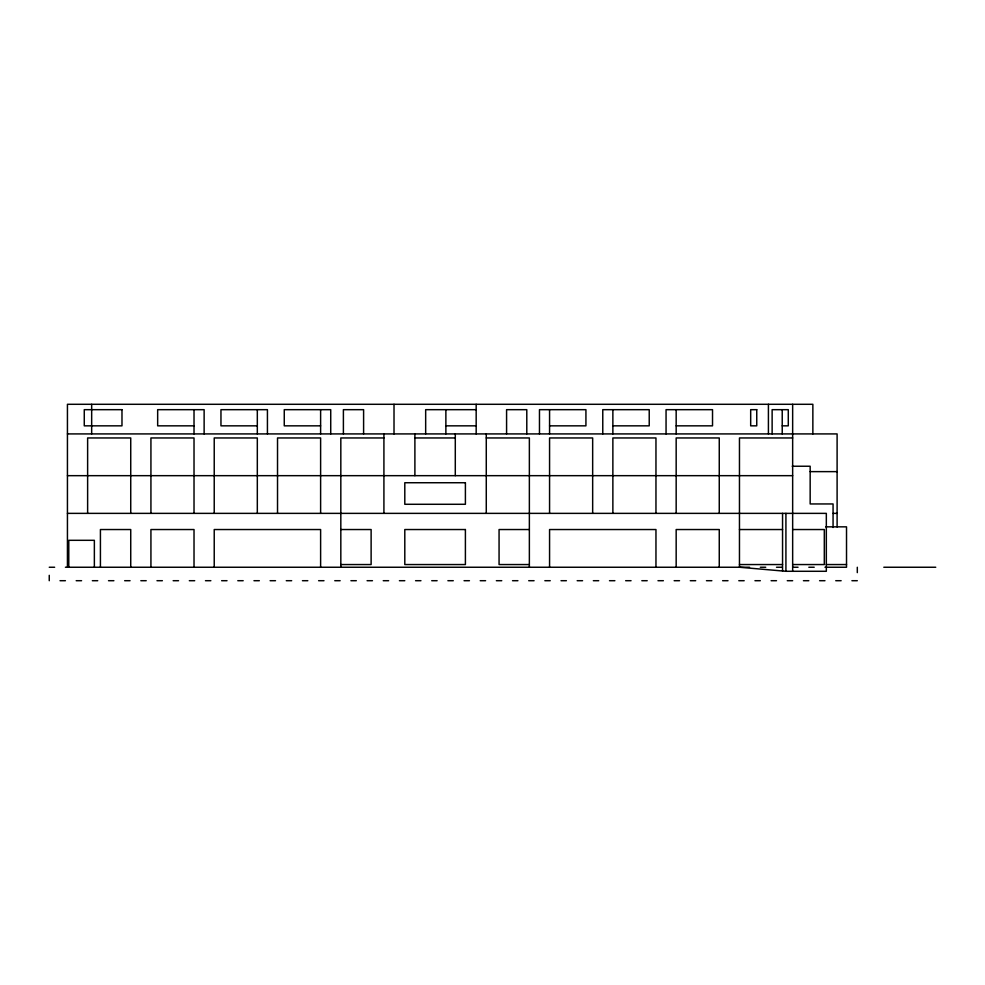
<?xml version="1.0" encoding="UTF-8"?>
<svg xmlns="http://www.w3.org/2000/svg" width="985" height="985" viewBox="0 0 985 985"><rect width="100%" height="100%" fill="white"/><g stroke="black" fill="none" stroke-linecap="round" stroke-linejoin="round"><path stroke-width="1.48" d="M476.174 409.674L425.668 409.674L425.668 433.917M194.02 425.84L157.662 425.84L157.662 409.674L204.129 409.674L204.129 433.917M257.319 425.84L220.96 425.84L220.96 409.674L267.427 409.674L267.427 433.917M320.617 425.84L284.259 425.84L284.259 409.674L330.726 409.674L330.726 433.917M445.873 425.84L476.174 425.84M549.568 425.84L585.927 425.84L585.927 409.674L539.472 409.674L539.472 433.917M612.867 425.84L649.226 425.84L649.226 409.674L602.771 409.674L602.771 433.917M676.166 425.84L712.524 425.84L712.524 409.674L666.057 409.674L666.057 433.917M782.225 425.84L788.283 425.84L788.283 409.674L772.129 409.674L772.129 433.917M67.436 433.917L792.654 433.917M792.876 433.917L837.102 433.917L837.102 526.95M383.916 437.956L340.822 437.956L340.822 567.249M414.894 437.956L455.292 437.956M486.27 437.956L529.364 437.956L529.364 567.249M792.654 437.956L739.464 437.956L739.464 567.249L785.919 571.288L826.329 571.288L826.329 513.37L67.436 513.37M792.211 466.237L810.163 466.237L810.163 503.951L833.064 503.951L833.064 527.492M810.163 471.63L837.102 471.63M67.436 475.669L792.654 475.669M833.064 513.37L837.102 513.37M825.652 526.84L846.521 526.84L846.521 567.249L824.974 567.249M340.822 529.536L371.123 529.536L371.123 564.553L340.822 564.553M529.364 529.536L499.063 529.536L499.063 564.553L529.364 564.553M739.464 529.536L782.558 529.536M792.654 529.536L824.31 529.536L824.31 564.553L792.654 564.553M739.464 564.553L782.558 564.553M826.329 564.553L846.521 564.553M49.25 567.249L54.643 567.249M65.416 567.249L749.56 567.249M760.334 567.249L765.727 567.249M776.5 567.249L781.881 567.249M792.654 567.249L798.047 567.249M808.82 567.249L814.201 567.249M883.804 567.249L935.75 567.249M60.023 580.707L65.416 580.707M76.19 580.707L81.57 580.707M92.344 580.707L97.737 580.707M108.51 580.707L113.891 580.707M124.664 580.707L130.057 580.707M140.83 580.707L146.211 580.707M156.984 580.707L162.377 580.707M173.151 580.707L178.544 580.707M189.317 580.707L194.698 580.707M205.471 580.707L210.864 580.707M221.637 580.707L227.018 580.707M237.791 580.707L243.184 580.707M253.958 580.707L259.338 580.707M270.112 580.707L275.505 580.707M286.278 580.707L291.671 580.707M302.444 580.707L307.825 580.707M318.598 580.707L323.991 580.707M334.765 580.707L340.145 580.707M350.919 580.707L356.311 580.707M367.085 580.707L372.465 580.707M383.239 580.707L388.632 580.707M399.405 580.707L404.798 580.707M415.571 580.707L420.952 580.707M431.725 580.707L437.118 580.707M447.892 580.707L453.272 580.707M464.046 580.707L469.439 580.707M480.212 580.707L485.593 580.707M496.366 580.707L501.759 580.707M512.532 580.707L517.925 580.707M528.699 580.707L534.079 580.707M544.853 580.707L550.246 580.707M561.019 580.707L566.4 580.707M577.173 580.707L582.566 580.707M593.339 580.707L598.72 580.707M609.493 580.707L614.886 580.707M625.66 580.707L631.053 580.707M641.826 580.707L647.207 580.707M657.98 580.707L663.373 580.707M674.146 580.707L679.527 580.707M690.3 580.707L695.693 580.707M706.467 580.707L711.847 580.707M722.621 580.707L728.013 580.707M738.787 580.707L744.18 580.707M754.953 580.707L760.334 580.707M771.107 580.707L776.5 580.707M787.274 580.707L792.654 580.707M803.428 580.707L808.82 580.707M819.594 580.707L824.974 580.707M835.748 580.707L841.141 580.707M851.914 580.707L857.307 580.707M857.307 567.249L857.307 572.63M812.859 433.917L812.859 404.293L67.436 404.293L67.436 567.249M792.654 404.293L792.654 571.288M785.919 513.37L785.919 571.288M782.558 513.37L782.558 570.992M782.225 409.674L782.225 433.917M768.411 404.293L768.411 433.917M719.259 513.37L719.259 437.956L676.166 437.956L676.166 513.37M719.259 567.249L719.259 529.536L676.166 529.536L676.166 567.249M676.166 409.674L676.166 433.917M655.961 513.37L655.961 437.956L612.867 437.956L612.867 513.37M655.961 567.249L655.961 529.536L549.568 529.536L549.568 567.249M612.867 409.674L612.867 433.917M592.662 513.37L592.662 437.956L549.568 437.956L549.568 513.37M549.568 409.674L549.568 433.917M526.79 433.917L526.79 409.674L506.585 409.674L506.585 433.917M486.27 433.917L486.27 513.37M476.174 404.293L476.174 433.917M455.292 433.917L455.292 475.669M445.873 409.674L445.873 433.917M414.894 433.917L414.894 475.669M394.012 404.293L394.012 433.917M383.916 433.917L383.916 513.37M363.6 433.917L363.6 409.674L343.396 409.674L343.396 433.917M320.617 409.674L320.617 433.917M320.617 513.37L320.617 437.956L277.524 437.956L277.524 513.37M320.617 567.249L320.617 529.536L214.225 529.536L214.225 567.249M257.319 409.674L257.319 433.917M257.319 513.37L257.319 437.956L214.225 437.956L214.225 513.37M194.02 409.674L194.02 433.917M194.02 513.37L194.02 437.956L150.927 437.956L150.927 513.37M194.02 567.249L194.02 529.536L150.927 529.536L150.927 567.249M130.734 513.37L130.734 437.956L87.628 437.956L87.628 513.37M130.734 567.249L130.734 529.536L100.421 529.536L100.421 567.249M94.363 567.249L94.363 540.309L68.778 540.309L68.778 567.249M91.667 404.293L91.667 433.917M49.25 575.326L49.25 580.707M121.98 409.674L84.267 409.674L84.267 425.84L121.98 425.84L121.98 409.674M756.751 409.674L750.681 409.674L750.681 425.84L756.751 425.84L756.751 409.674M465.4 482.736L404.798 482.736L404.798 504.283L465.4 504.283L465.4 482.736M465.4 529.536L404.798 529.536L404.798 564.553L465.4 564.553L465.4 529.536"/></g></svg>
